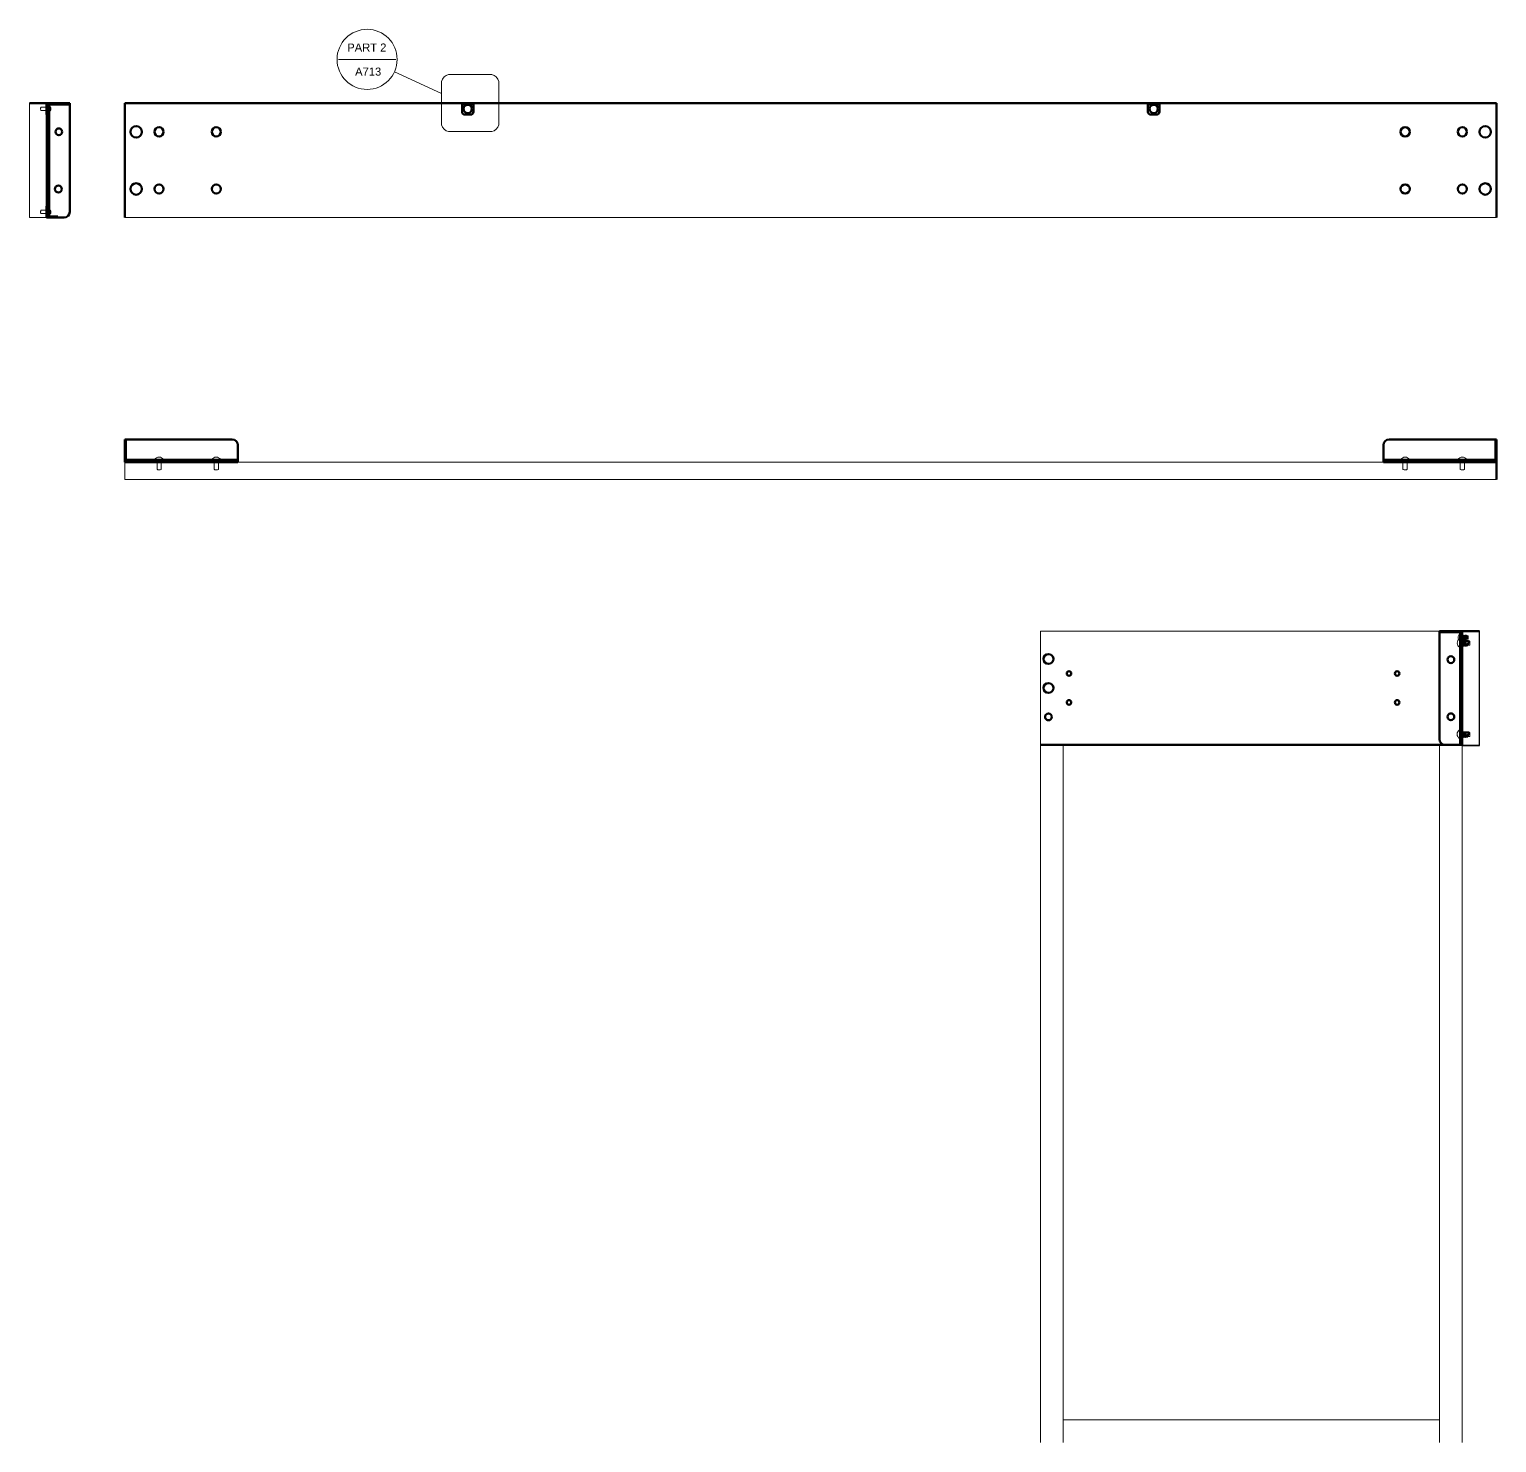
# Model space of a CAD drawing. Header units: centimetres. Extents: x 1319 to 4062, y 3050 to 4081.
# Drawn here: x 3457.2 to 3585.5, y 3788.6 to 3912.2 of the extents above; entities that cross this region are included whole.
import ezdxf

# ---------------------------------------------------------------- set-up
doc = ezdxf.new("R2010")
doc.units = ezdxf.units.CM
for name, color, linetype, lineweight in [('A-ANNO-SYMB', 3, 'Continuous', 18), ('A-FURN', 3, 'Continuous', 20), ('sezioni', 2, 'Continuous', 25)]:
    doc.layers.add(name, color=color, linetype=linetype, lineweight=lineweight)
doc.layers.add('mobili', color=3, linetype='Continuous')
doc.styles.add('stile2', font='calibril.ttf', dxfattribs={"height": 0.5})

msp = doc.modelspace()

# ---------------------------------------------------------------- linework, layer by layer
at = {"layer": 'A-ANNO-SYMB'}
for p, q in [((3484.218, 3909.576), (3489.218, 3909.576)), ((3489.107, 3908.483), (3493.234, 3906.596))]:
    msp.add_line(p, q, dxfattribs=at)
at = {"layer": 'A-ANNO-SYMB', "color": 6}
for p, q in [((3497.63, 3908.253), (3493.838, 3908.253)), ((3493.234, 3907.649), (3493.234, 3903.857)), ((3498.234, 3903.857), (3498.234, 3907.649)), ((3493.838, 3903.253), (3497.63, 3903.253))]:
    msp.add_line(p, q, dxfattribs=at)
msp.add_circle((3486.718, 3909.576), 2.628, dxfattribs=at)
for centre, start, end in [((3494.036, 3907.451), 103.85533, 166.14467), ((3497.432, 3907.451), 13.85533, 76.14467), ((3494.036, 3904.055), 193.85533, 256.14467), ((3497.432, 3904.055), 283.85533, 346.14467)]:
    msp.add_arc(centre, 0.826, start, end, dxfattribs=at)
at = {"layer": 'A-FURN'}
for p, q in [((3457.175, 3895.74), (3457.175, 3905.74)), ((3457.175, 3895.74), (3458.675, 3895.74)), ((3458.675, 3895.74), (3457.175, 3895.74)), ((3457.175, 3895.74), (3458.675, 3895.74)), ((3465.523, 3895.74), (3585.523, 3895.74)), ((3465.523, 3874.335), (3465.523, 3872.835)), ((3465.523, 3872.835), (3465.523, 3874.335)), ((3465.523, 3874.335), (3585.523, 3874.335)), ((3585.523, 3872.835), (3465.523, 3872.835)), ((3545.619, 3859.563), (3545.619, 3788.563)), ((3545.619, 3859.563), (3582.519, 3859.563)), ((3582.519, 3859.563), (3582.519, 3788.563)), ((3547.619, 3849.602), (3547.619, 3788.563)), ((3580.519, 3849.602), (3580.519, 3788.563)), ((3580.519, 3790.563), (3547.619, 3790.563))]:
    msp.add_line(p, q, dxfattribs=at)
at = {"layer": 'A-FURN', "lineweight": 100}
for p, q in [((3457.175, 3905.74), (3458.675, 3905.74)), ((3585.523, 3905.74), (3465.523, 3905.74)), ((3465.523, 3895.74), (3465.523, 3905.74)), ((3465.523, 3905.74), (3465.523, 3900.74)), ((3465.523, 3905.74), (3465.523, 3903.24)), ((3585.523, 3895.74), (3585.523, 3905.74)), ((3465.523, 3903.24), (3465.523, 3903.24)), ((3465.523, 3903.24), (3465.523, 3900.74)), ((3465.523, 3900.74), (3465.523, 3895.74)), ((3465.523, 3900.74), (3465.523, 3900.74)), ((3465.523, 3900.74), (3465.523, 3898.24)), ((3465.523, 3898.24), (3465.523, 3895.74)), ((3585.523, 3874.335), (3585.523, 3872.835)), ((3545.619, 3849.602), (3582.519, 3849.602))]:
    msp.add_line(p, q, dxfattribs=at)
at = {"layer": 'A-FURN', "color": 8, "lineweight": 100}
for p, q in [((3458.675, 3904.74), (3458.675, 3905.74)), ((3458.675, 3905.74), (3459.675, 3905.74)), ((3458.707, 3905.74), (3460.707, 3905.74)), ((3458.775, 3904.74), (3458.775, 3905.64)), ((3459.675, 3905.64), (3458.775, 3905.64)), ((3458.807, 3905.64), (3460.707, 3905.64)), ((3458.807, 3905.64), (3458.807, 3895.84)), ((3458.907, 3905.64), (3458.907, 3895.84)), ((3459.675, 3905.74), (3459.675, 3905.64)), ((3460.707, 3905.74), (3460.707, 3896.239)), ((3495.023, 3905.74), (3496.023, 3905.74)), ((3495.023, 3905.74), (3495.023, 3905.64)), ((3495.023, 3905.74), (3495.023, 3904.99)), ((3495.023, 3905.64), (3496.023, 3905.64)), ((3496.023, 3905.74), (3496.023, 3905.64)), ((3496.023, 3904.99), (3496.023, 3905.64)), ((3555.023, 3905.74), (3556.023, 3905.74)), ((3555.023, 3905.74), (3555.023, 3905.64)), ((3555.023, 3905.74), (3555.023, 3904.99)), ((3555.023, 3905.64), (3556.023, 3905.64)), ((3556.023, 3905.74), (3556.023, 3905.64)), ((3556.023, 3904.99), (3556.023, 3905.64)), ((3458.775, 3904.74), (3458.675, 3904.74)), ((3458.707, 3904.74), (3458.707, 3895.739)), ((3495.273, 3904.74), (3495.773, 3904.74)), ((3555.273, 3904.74), (3555.773, 3904.74)), ((3458.675, 3896.74), (3458.675, 3895.74)), ((3458.775, 3896.74), (3458.675, 3896.74)), ((3458.707, 3896.739), (3458.707, 3895.739)), ((3458.775, 3896.74), (3458.775, 3895.84)), ((3458.807, 3896.739), (3458.807, 3895.839)), ((3458.675, 3895.74), (3459.675, 3895.74)), ((3460.207, 3895.739), (3458.707, 3895.739)), ((3459.675, 3895.84), (3458.775, 3895.84)), ((3459.675, 3895.74), (3459.675, 3895.84)), ((3465.523, 3874.335), (3465.523, 3876.335)), ((3465.523, 3876.335), (3474.923, 3876.335)), ((3465.623, 3874.435), (3465.623, 3876.335)), ((3585.523, 3876.335), (3576.123, 3876.335)), ((3585.423, 3874.435), (3585.423, 3876.335)), ((3585.523, 3874.335), (3585.523, 3876.335)), ((3475.423, 3875.835), (3475.423, 3874.335)), ((3575.623, 3875.835), (3575.623, 3874.335)), ((3465.523, 3874.335), (3475.423, 3874.335)), ((3465.623, 3874.535), (3475.423, 3874.535)), ((3465.623, 3874.435), (3475.423, 3874.435)), ((3585.423, 3874.535), (3575.623, 3874.535)), ((3585.423, 3874.435), (3575.623, 3874.435)), ((3585.523, 3874.335), (3575.623, 3874.335)), ((3582.519, 3859.563), (3580.519, 3859.563)), ((3580.519, 3859.563), (3580.519, 3850.102)), ((3580.519, 3859.563), (3582.519, 3859.563)), ((3582.419, 3859.463), (3580.519, 3859.463)), ((3582.519, 3859.563), (3581.519, 3859.563)), ((3581.519, 3859.563), (3581.519, 3859.463)), ((3581.519, 3859.463), (3582.419, 3859.463)), ((3582.519, 3859.563), (3581.819, 3859.563)), ((3582.319, 3859.463), (3582.319, 3858.144)), ((3582.419, 3859.463), (3582.419, 3849.602)), ((3582.419, 3858.563), (3582.419, 3859.463)), ((3582.519, 3859.563), (3582.519, 3849.602)), ((3582.519, 3858.737), (3582.519, 3859.563)), ((3582.319, 3858.144), (3582.319, 3849.602)), ((3582.419, 3858.563), (3582.42, 3858.563)), ((3582.515, 3858.563), (3582.519, 3858.563)), ((3582.519, 3853.322), (3582.519, 3852.057)), ((3582.519, 3849.563), (3582.519, 3850.563)), ((3581.019, 3849.602), (3582.519, 3849.602))]:
    msp.add_line(p, q, dxfattribs=at)
at = {"layer": 'A-FURN', "color": 8}
for p, q in [((3458.165, 3905.318), (3458.161, 3905.273)), ((3458.161, 3905.273), (3458.161, 3905.244)), ((3458.161, 3905.244), (3458.163, 3905.21)), ((3458.163, 3905.21), (3458.168, 3905.175)), ((3458.171, 3905.351), (3458.165, 3905.318)), ((3458.168, 3905.175), (3458.175, 3905.134)), ((3458.176, 3905.369), (3458.171, 3905.351)), ((3458.175, 3905.134), (3458.19, 3905.102)), ((3458.182, 3905.387), (3458.176, 3905.369)), ((3458.19, 3905.4), (3458.182, 3905.387)), ((3458.775, 3905.4), (3458.19, 3905.4)), ((3458.19, 3905.102), (3458.775, 3905.102)), ((3458.775, 3904.96), (3458.775, 3905.555)), ((3458.775, 3905.555), (3458.892, 3905.555)), ((3458.892, 3904.96), (3458.775, 3904.96)), ((3458.161, 3896.237), (3458.163, 3896.271)), ((3458.161, 3896.207), (3458.161, 3896.237)), ((3458.165, 3896.163), (3458.161, 3896.207)), ((3458.163, 3896.271), (3458.168, 3896.306)), ((3458.171, 3896.13), (3458.165, 3896.163)), ((3458.168, 3896.306), (3458.175, 3896.347)), ((3458.176, 3896.112), (3458.171, 3896.13)), ((3458.175, 3896.347), (3458.19, 3896.379)), ((3458.182, 3896.094), (3458.176, 3896.112)), ((3458.19, 3896.081), (3458.182, 3896.094)), ((3458.19, 3896.379), (3458.775, 3896.379)), ((3458.775, 3896.081), (3458.19, 3896.081)), ((3458.775, 3896.521), (3458.775, 3895.926)), ((3458.892, 3896.521), (3458.775, 3896.521)), ((3458.775, 3895.926), (3458.892, 3895.926)), ((3468.151, 3874.435), (3468.151, 3874.581)), ((3468.895, 3874.435), (3468.151, 3874.435)), ((3468.344, 3874.435), (3468.344, 3873.704)), ((3468.344, 3873.704), (3468.36, 3873.694)), ((3468.36, 3873.694), (3468.383, 3873.686)), ((3468.383, 3873.686), (3468.405, 3873.68)), ((3468.405, 3873.68), (3468.447, 3873.672)), ((3468.447, 3873.672), (3468.503, 3873.667)), ((3468.503, 3873.667), (3468.539, 3873.667)), ((3468.539, 3873.667), (3468.582, 3873.669)), ((3468.582, 3873.669), (3468.625, 3873.676)), ((3468.625, 3873.676), (3468.677, 3873.685)), ((3468.677, 3873.685), (3468.716, 3873.704)), ((3468.716, 3873.704), (3468.716, 3874.435)), ((3468.895, 3874.581), (3468.895, 3874.435)), ((3473.151, 3874.435), (3473.151, 3874.581)), ((3473.895, 3874.435), (3473.151, 3874.435)), ((3473.344, 3874.435), (3473.344, 3873.704)), ((3473.344, 3873.704), (3473.36, 3873.694)), ((3473.36, 3873.694), (3473.383, 3873.686)), ((3473.383, 3873.686), (3473.405, 3873.68)), ((3473.405, 3873.68), (3473.447, 3873.672)), ((3473.447, 3873.672), (3473.503, 3873.667)), ((3473.503, 3873.667), (3473.539, 3873.667)), ((3473.539, 3873.667), (3473.582, 3873.669)), ((3473.582, 3873.669), (3473.625, 3873.676)), ((3473.625, 3873.676), (3473.677, 3873.685)), ((3473.677, 3873.685), (3473.716, 3873.704)), ((3473.716, 3873.704), (3473.716, 3874.435)), ((3473.895, 3874.581), (3473.895, 3874.435)), ((3577.151, 3874.581), (3577.151, 3874.435)), ((3577.151, 3874.435), (3577.895, 3874.435)), ((3577.329, 3873.704), (3577.329, 3874.435)), ((3577.368, 3873.685), (3577.329, 3873.704)), ((3577.42, 3873.676), (3577.368, 3873.685)), ((3577.463, 3873.669), (3577.42, 3873.676)), ((3577.506, 3873.667), (3577.463, 3873.669)), ((3577.543, 3873.667), (3577.506, 3873.667)), ((3577.598, 3873.672), (3577.543, 3873.667)), ((3577.64, 3873.68), (3577.598, 3873.672)), ((3577.662, 3873.686), (3577.64, 3873.68)), ((3577.685, 3873.694), (3577.662, 3873.686)), ((3577.701, 3873.704), (3577.685, 3873.694)), ((3577.701, 3874.435), (3577.701, 3873.704)), ((3577.895, 3874.435), (3577.895, 3874.581)), ((3582.151, 3874.581), (3582.151, 3874.435)), ((3582.151, 3874.435), (3582.895, 3874.435)), ((3582.329, 3873.704), (3582.329, 3874.435)), ((3582.368, 3873.685), (3582.329, 3873.704)), ((3582.42, 3873.676), (3582.368, 3873.685)), ((3582.463, 3873.669), (3582.42, 3873.676)), ((3582.506, 3873.667), (3582.463, 3873.669)), ((3582.543, 3873.667), (3582.506, 3873.667)), ((3582.598, 3873.672), (3582.543, 3873.667)), ((3582.64, 3873.68), (3582.598, 3873.672)), ((3582.662, 3873.686), (3582.64, 3873.68)), ((3582.685, 3873.694), (3582.662, 3873.686)), ((3582.701, 3873.704), (3582.685, 3873.694)), ((3582.701, 3874.435), (3582.701, 3873.704)), ((3582.895, 3874.435), (3582.895, 3874.581)), ((3582.519, 3859.563), (3582.519, 3849.563)), ((3582.519, 3859.563), (3582.519, 3849.563)), ((3582.319, 3858.888), (3582.273, 3858.888)), ((3582.273, 3858.144), (3582.319, 3858.144)), ((3582.319, 3859.311), (3582.302, 3859.311)), ((3582.419, 3858.715), (3582.419, 3859.311)), ((3582.419, 3859.155), (3582.43, 3859.155)), ((3582.42, 3858.888), (3582.419, 3858.888)), ((3582.419, 3858.144), (3582.42, 3858.144)), ((3582.42, 3858.144), (3582.42, 3858.888)), ((3582.42, 3858.694), (3582.434, 3858.694)), ((3582.445, 3858.835), (3582.44, 3858.845)), ((3582.448, 3858.829), (3582.445, 3858.835)), ((3582.452, 3858.294), (3582.447, 3858.306)), ((3582.451, 3858.82), (3582.448, 3858.829)), ((3582.455, 3858.812), (3582.451, 3858.82)), ((3582.506, 3858.858), (3582.452, 3858.858)), ((3582.457, 3858.287), (3582.452, 3858.294)), ((3582.46, 3858.805), (3582.455, 3858.812)), ((3582.46, 3858.275), (3582.457, 3858.287)), ((3582.468, 3858.799), (3582.46, 3858.805)), ((3582.465, 3858.265), (3582.46, 3858.275)), ((3582.529, 3858.322), (3582.461, 3858.322)), ((3582.472, 3858.257), (3582.465, 3858.265)), ((3582.479, 3858.797), (3582.468, 3858.799)), ((3582.481, 3858.249), (3582.472, 3858.257)), ((3582.493, 3858.796), (3582.479, 3858.797)), ((3582.495, 3858.246), (3582.481, 3858.249)), ((3582.507, 3858.799), (3582.493, 3858.796)), ((3582.512, 3858.245), (3582.495, 3858.246)), ((3582.52, 3858.808), (3582.507, 3858.799)), ((3582.53, 3858.249), (3582.512, 3858.245)), ((3582.513, 3859.156), (3582.532, 3859.174)), ((3582.513, 3859.155), (3582.517, 3859.155)), ((3582.532, 3858.823), (3582.52, 3858.808)), ((3582.547, 3858.26), (3582.53, 3858.249)), ((3582.532, 3859.174), (3582.548, 3859.185)), ((3582.542, 3858.837), (3582.532, 3858.823)), ((3582.538, 3858.695), (3582.561, 3858.718)), ((3582.538, 3858.694), (3582.543, 3858.694)), ((3582.557, 3858.86), (3582.542, 3858.837)), ((3582.562, 3858.279), (3582.547, 3858.26)), ((3582.548, 3859.185), (3582.564, 3859.191)), ((3582.554, 3858.835), (3582.549, 3858.845)), ((3582.557, 3858.829), (3582.554, 3858.835)), ((3582.615, 3858.858), (3582.556, 3858.858)), ((3582.571, 3858.88), (3582.557, 3858.86)), ((3582.56, 3858.82), (3582.557, 3858.829)), ((3582.564, 3858.812), (3582.56, 3858.82)), ((3582.561, 3858.718), (3582.581, 3858.732)), ((3582.574, 3858.296), (3582.562, 3858.279)), ((3582.564, 3859.191), (3582.581, 3859.191)), ((3582.569, 3858.805), (3582.564, 3858.812)), ((3582.576, 3858.799), (3582.569, 3858.805)), ((3582.586, 3858.902), (3582.571, 3858.88)), ((3582.593, 3858.325), (3582.574, 3858.296)), ((3582.588, 3858.797), (3582.576, 3858.799)), ((3582.581, 3859.191), (3582.596, 3859.187)), ((3582.581, 3858.732), (3582.601, 3858.738)), ((3582.588, 3858.294), (3582.583, 3858.306)), ((3582.599, 3858.925), (3582.586, 3858.902)), ((3582.601, 3858.796), (3582.588, 3858.797)), ((3582.593, 3858.287), (3582.588, 3858.294)), ((3582.665, 3858.322), (3582.592, 3858.322)), ((3582.61, 3858.351), (3582.593, 3858.325)), ((3582.596, 3858.275), (3582.593, 3858.287)), ((3582.596, 3859.187), (3582.603, 3859.184)), ((3582.601, 3858.265), (3582.596, 3858.275)), ((3582.608, 3858.944), (3582.599, 3858.925)), ((3582.616, 3858.799), (3582.601, 3858.796)), ((3582.601, 3858.738), (3582.623, 3858.738)), ((3582.607, 3858.257), (3582.601, 3858.265)), ((3582.603, 3859.184), (3582.613, 3859.177)), ((3582.617, 3858.249), (3582.607, 3858.257)), ((3582.615, 3858.972), (3582.608, 3858.944)), ((3582.629, 3858.377), (3582.61, 3858.351)), ((3582.613, 3859.177), (3582.619, 3859.165)), ((3582.621, 3859.005), (3582.615, 3858.972)), ((3582.629, 3858.808), (3582.616, 3858.799)), ((3582.631, 3858.246), (3582.617, 3858.249)), ((3582.619, 3859.165), (3582.623, 3859.152)), ((3582.624, 3859.05), (3582.621, 3859.005)), ((3582.622, 3859.156), (3582.641, 3859.174)), ((3582.622, 3859.155), (3582.626, 3859.155)), ((3582.622, 3859.155), (3582.626, 3859.155)), ((3582.623, 3859.152), (3582.627, 3859.135)), ((3582.623, 3858.738), (3582.641, 3858.734)), ((3582.627, 3859.091), (3582.624, 3859.05)), ((3582.627, 3859.135), (3582.629, 3859.119)), ((3582.629, 3859.119), (3582.627, 3859.091)), ((3582.641, 3858.823), (3582.629, 3858.808)), ((3582.645, 3858.406), (3582.629, 3858.377)), ((3582.648, 3858.245), (3582.631, 3858.246)), ((3582.641, 3859.174), (3582.657, 3859.185)), ((3582.651, 3858.837), (3582.641, 3858.823)), ((3582.641, 3858.734), (3582.651, 3858.73)), ((3582.656, 3858.43), (3582.645, 3858.406)), ((3582.666, 3858.249), (3582.648, 3858.245)), ((3582.666, 3858.86), (3582.651, 3858.837)), ((3582.651, 3858.73), (3582.662, 3858.721)), ((3582.665, 3858.466), (3582.656, 3858.43)), ((3582.657, 3859.185), (3582.673, 3859.191)), ((3582.662, 3858.835), (3582.658, 3858.844)), ((3582.666, 3858.828), (3582.662, 3858.835)), ((3582.662, 3858.721), (3582.671, 3858.706)), ((3582.724, 3858.858), (3582.665, 3858.858)), ((3582.673, 3858.506), (3582.665, 3858.466)), ((3582.679, 3858.88), (3582.666, 3858.86)), ((3582.668, 3858.819), (3582.666, 3858.828)), ((3582.682, 3858.26), (3582.666, 3858.249)), ((3582.673, 3858.811), (3582.668, 3858.819)), ((3582.671, 3858.706), (3582.675, 3858.69)), ((3582.673, 3859.191), (3582.69, 3859.191)), ((3582.678, 3858.804), (3582.673, 3858.811)), ((3582.673, 3858.695), (3582.697, 3858.718)), ((3582.677, 3858.563), (3582.673, 3858.506)), ((3582.674, 3858.694), (3582.679, 3858.694)), ((3582.674, 3858.694), (3582.679, 3858.694)), ((3582.675, 3858.69), (3582.68, 3858.669)), ((3582.68, 3858.614), (3582.677, 3858.563)), ((3582.685, 3858.799), (3582.678, 3858.804)), ((3582.695, 3858.902), (3582.679, 3858.88)), ((3582.68, 3858.669), (3582.682, 3858.648)), ((3582.682, 3858.648), (3582.68, 3858.614)), ((3582.698, 3858.279), (3582.682, 3858.26)), ((3582.696, 3858.796), (3582.685, 3858.799)), ((3582.69, 3859.191), (3582.704, 3859.187)), ((3582.708, 3858.925), (3582.695, 3858.902)), ((3582.71, 3858.795), (3582.696, 3858.796)), ((3582.697, 3858.718), (3582.717, 3858.732)), ((3582.71, 3858.296), (3582.698, 3858.279)), ((3582.704, 3859.187), (3582.712, 3859.184)), ((3582.716, 3858.944), (3582.708, 3858.925)), ((3582.724, 3858.798), (3582.71, 3858.795)), ((3582.729, 3858.325), (3582.71, 3858.296)), ((3582.712, 3859.184), (3582.721, 3859.177)), ((3582.724, 3858.972), (3582.716, 3858.944)), ((3582.717, 3858.732), (3582.737, 3858.738)), ((3582.724, 3858.294), (3582.719, 3858.305)), ((3582.721, 3859.177), (3582.728, 3859.165)), ((3582.73, 3859.005), (3582.724, 3858.972)), ((3582.738, 3858.807), (3582.724, 3858.798)), ((3582.728, 3858.286), (3582.724, 3858.294)), ((3582.801, 3858.322), (3582.727, 3858.322)), ((3582.728, 3859.165), (3582.731, 3859.152)), ((3582.732, 3858.274), (3582.728, 3858.286)), ((3582.745, 3858.351), (3582.729, 3858.325)), ((3582.73, 3859.155), (3582.749, 3859.173)), ((3582.733, 3859.05), (3582.73, 3859.005)), ((3582.731, 3859.155), (3582.735, 3859.155)), ((3582.731, 3859.152), (3582.735, 3859.135)), ((3582.737, 3858.264), (3582.732, 3858.274)), ((3582.736, 3859.091), (3582.733, 3859.05)), ((3582.735, 3859.135), (3582.737, 3859.119)), ((3582.737, 3859.119), (3582.736, 3859.091)), ((3582.737, 3858.738), (3582.758, 3858.738)), ((3582.743, 3858.256), (3582.737, 3858.264)), ((3582.75, 3858.822), (3582.738, 3858.807)), ((3582.753, 3858.248), (3582.743, 3858.256)), ((3582.765, 3858.377), (3582.745, 3858.351)), ((3582.749, 3859.173), (3582.765, 3859.185)), ((3582.76, 3858.836), (3582.75, 3858.822)), ((3582.767, 3858.245), (3582.753, 3858.248)), ((3582.758, 3858.738), (3582.777, 3858.734)), ((3582.775, 3858.859), (3582.76, 3858.836)), ((3582.765, 3859.185), (3582.782, 3859.19)), ((3582.781, 3858.406), (3582.765, 3858.377)), ((3582.771, 3858.835), (3582.766, 3858.845)), ((3582.784, 3858.244), (3582.767, 3858.245)), ((3582.774, 3858.829), (3582.771, 3858.835)), ((3582.832, 3858.858), (3582.774, 3858.858)), ((3582.777, 3858.82), (3582.774, 3858.829)), ((3582.788, 3858.88), (3582.775, 3858.859)), ((3582.781, 3858.812), (3582.777, 3858.82)), ((3582.777, 3858.734), (3582.786, 3858.73)), ((3582.786, 3858.805), (3582.781, 3858.812)), ((3582.792, 3858.43), (3582.781, 3858.406)), ((3582.782, 3859.19), (3582.798, 3859.19)), ((3582.802, 3858.248), (3582.784, 3858.244)), ((3582.794, 3858.799), (3582.786, 3858.805)), ((3582.786, 3858.73), (3582.798, 3858.721)), ((3582.803, 3858.901), (3582.788, 3858.88)), ((3582.801, 3858.466), (3582.792, 3858.43)), ((3582.805, 3858.797), (3582.794, 3858.799)), ((3582.798, 3859.19), (3582.813, 3859.187)), ((3582.798, 3858.721), (3582.807, 3858.706)), ((3582.809, 3858.506), (3582.801, 3858.466)), ((3582.818, 3858.259), (3582.802, 3858.248)), ((3582.817, 3858.924), (3582.803, 3858.901)), ((3582.819, 3858.796), (3582.805, 3858.797)), ((3582.807, 3858.706), (3582.81, 3858.69)), ((3582.809, 3858.694), (3582.833, 3858.717)), ((3582.812, 3858.563), (3582.809, 3858.506)), ((3582.81, 3858.694), (3582.815, 3858.694)), ((3582.81, 3858.69), (3582.816, 3858.669)), ((3582.816, 3858.614), (3582.812, 3858.563)), ((3582.813, 3859.187), (3582.821, 3859.184)), ((3582.816, 3858.669), (3582.818, 3858.648)), ((3582.818, 3858.648), (3582.816, 3858.614)), ((3582.825, 3858.943), (3582.817, 3858.924)), ((3582.834, 3858.278), (3582.818, 3858.259)), ((3582.833, 3858.799), (3582.819, 3858.796)), ((3582.821, 3859.184), (3582.83, 3859.176)), ((3582.833, 3858.972), (3582.825, 3858.943)), ((3582.83, 3859.176), (3582.837, 3859.164)), ((3582.839, 3859.004), (3582.833, 3858.972)), ((3582.846, 3858.808), (3582.833, 3858.799)), ((3582.833, 3858.717), (3582.853, 3858.731)), ((3582.846, 3858.295), (3582.834, 3858.278)), ((3582.837, 3859.164), (3582.84, 3859.151)), ((3582.839, 3859.156), (3582.858, 3859.174)), ((3582.839, 3859.155), (3582.843, 3859.155)), ((3582.839, 3859.155), (3582.843, 3859.155)), ((3582.842, 3859.049), (3582.839, 3859.004)), ((3582.84, 3859.151), (3582.844, 3859.135)), ((3582.845, 3859.09), (3582.842, 3859.049)), ((3582.844, 3859.135), (3582.846, 3859.118)), ((3582.846, 3859.118), (3582.845, 3859.09)), ((3582.858, 3858.823), (3582.846, 3858.808)), ((3582.865, 3858.324), (3582.846, 3858.295)), ((3582.853, 3858.731), (3582.873, 3858.738)), ((3582.86, 3858.294), (3582.854, 3858.306)), ((3582.858, 3859.174), (3582.874, 3859.185)), ((3582.868, 3858.837), (3582.858, 3858.823)), ((3582.864, 3858.287), (3582.86, 3858.294)), ((3582.936, 3858.322), (3582.864, 3858.322)), ((3582.868, 3858.275), (3582.864, 3858.287)), ((3582.881, 3858.35), (3582.865, 3858.324)), ((3582.883, 3858.86), (3582.868, 3858.837)), ((3582.873, 3858.265), (3582.868, 3858.275)), ((3582.873, 3858.738), (3582.894, 3858.738)), ((3582.879, 3858.257), (3582.873, 3858.265)), ((3582.874, 3859.185), (3582.89, 3859.191)), ((3582.888, 3858.249), (3582.879, 3858.257)), ((3582.901, 3858.377), (3582.881, 3858.35)), ((3583.004, 3858.858), (3582.882, 3858.858)), ((3582.896, 3858.88), (3582.883, 3858.86)), ((3582.902, 3858.246), (3582.888, 3858.249)), ((3582.89, 3859.191), (3582.907, 3859.191)), ((3582.894, 3858.738), (3582.913, 3858.733)), ((3582.912, 3858.902), (3582.896, 3858.88)), ((3582.917, 3858.406), (3582.901, 3858.377)), ((3582.92, 3858.245), (3582.902, 3858.246)), ((3582.907, 3859.191), (3582.922, 3859.187)), ((3582.925, 3858.925), (3582.912, 3858.902)), ((3582.913, 3858.733), (3582.922, 3858.73)), ((3582.928, 3858.429), (3582.917, 3858.406)), ((3582.937, 3858.249), (3582.92, 3858.245)), ((3582.922, 3859.187), (3582.929, 3859.184)), ((3582.922, 3858.73), (3582.934, 3858.72)), ((3582.934, 3858.944), (3582.925, 3858.925)), ((3582.937, 3858.465), (3582.928, 3858.429)), ((3582.929, 3859.184), (3582.938, 3859.177)), ((3582.941, 3858.972), (3582.934, 3858.944)), ((3582.934, 3858.72), (3582.943, 3858.705)), ((3582.945, 3858.505), (3582.937, 3858.465)), ((3582.954, 3858.26), (3582.937, 3858.249)), ((3582.938, 3859.177), (3582.945, 3859.165)), ((3582.947, 3859.005), (3582.941, 3858.972)), ((3582.943, 3858.705), (3582.946, 3858.689)), ((3582.945, 3859.165), (3582.948, 3859.152)), ((3582.945, 3858.695), (3582.969, 3858.718)), ((3582.945, 3858.694), (3582.951, 3858.694)), ((3582.945, 3858.694), (3582.951, 3858.694)), ((3582.948, 3858.562), (3582.945, 3858.505)), ((3582.946, 3858.689), (3582.952, 3858.669)), ((3582.95, 3859.05), (3582.947, 3859.005)), ((3582.948, 3859.155), (3583.004, 3859.155)), ((3582.948, 3859.152), (3582.953, 3859.135)), ((3582.952, 3858.613), (3582.948, 3858.562)), ((3582.953, 3859.091), (3582.95, 3859.05)), ((3582.952, 3858.669), (3582.954, 3858.648)), ((3582.954, 3858.648), (3582.952, 3858.613)), ((3582.953, 3859.135), (3582.955, 3859.119)), ((3582.955, 3859.119), (3582.953, 3859.091)), ((3582.969, 3858.279), (3582.954, 3858.26)), ((3582.969, 3858.718), (3582.989, 3858.732)), ((3582.982, 3858.296), (3582.969, 3858.279)), ((3583.001, 3858.325), (3582.982, 3858.296)), ((3582.989, 3858.732), (3583.009, 3858.738)), ((3583.151, 3858.322), (3582.999, 3858.322)), ((3583.017, 3858.351), (3583.001, 3858.325)), ((3583.004, 3859.155), (3583.012, 3859.143)), ((3583.018, 3858.889), (3583.004, 3858.858)), ((3583.009, 3858.738), (3583.03, 3858.738)), ((3583.012, 3859.143), (3583.017, 3859.125)), ((3583.017, 3859.125), (3583.023, 3859.107)), ((3583.036, 3858.377), (3583.017, 3858.351)), ((3583.026, 3858.931), (3583.018, 3858.889)), ((3583.023, 3859.107), (3583.029, 3859.073)), ((3583.031, 3858.965), (3583.026, 3858.931)), ((3583.029, 3859.073), (3583.033, 3859.029)), ((3583.03, 3858.738), (3583.048, 3858.734)), ((3583.033, 3859), (3583.031, 3858.965)), ((3583.033, 3859.029), (3583.033, 3859)), ((3583.053, 3858.406), (3583.036, 3858.377)), ((3583.048, 3858.734), (3583.058, 3858.73)), ((3583.064, 3858.43), (3583.053, 3858.406)), ((3583.058, 3858.73), (3583.069, 3858.721)), ((3583.073, 3858.466), (3583.064, 3858.43)), ((3583.069, 3858.721), (3583.078, 3858.706)), ((3583.08, 3858.506), (3583.073, 3858.466)), ((3583.078, 3858.706), (3583.082, 3858.69)), ((3583.084, 3858.563), (3583.08, 3858.506)), ((3583.081, 3858.694), (3583.151, 3858.694)), ((3583.082, 3858.69), (3583.087, 3858.669)), ((3583.088, 3858.614), (3583.084, 3858.563)), ((3583.087, 3858.669), (3583.09, 3858.648)), ((3583.09, 3858.648), (3583.088, 3858.614)), ((3583.151, 3858.694), (3583.161, 3858.679)), ((3583.169, 3858.362), (3583.151, 3858.322)), ((3583.161, 3858.679), (3583.168, 3858.656)), ((3583.168, 3858.656), (3583.175, 3858.634)), ((3583.179, 3858.414), (3583.169, 3858.362)), ((3583.175, 3858.634), (3583.182, 3858.592)), ((3583.185, 3858.457), (3583.179, 3858.414)), ((3583.182, 3858.592), (3583.187, 3858.536)), ((3583.187, 3858.5), (3583.185, 3858.457)), ((3583.187, 3858.536), (3583.187, 3858.5)), ((3582.319, 3850.909), (3582.272, 3850.909)), ((3582.419, 3850.165), (3582.419, 3850.909)), ((3582.419, 3850.715), (3582.432, 3850.715)), ((3582.537, 3850.716), (3582.56, 3850.738)), ((3582.537, 3850.715), (3582.542, 3850.715)), ((3582.56, 3850.738), (3582.58, 3850.753)), ((3582.58, 3850.753), (3582.6, 3850.759)), ((3582.6, 3850.759), (3582.622, 3850.759)), ((3582.622, 3850.759), (3582.64, 3850.755)), ((3582.644, 3850.427), (3582.628, 3850.398)), ((3582.64, 3850.755), (3582.65, 3850.751)), ((3582.655, 3850.451), (3582.644, 3850.427)), ((3582.65, 3850.751), (3582.661, 3850.742)), ((3582.664, 3850.486), (3582.655, 3850.451)), ((3582.661, 3850.742), (3582.67, 3850.727)), ((3582.672, 3850.527), (3582.664, 3850.486)), ((3582.67, 3850.727), (3582.673, 3850.711)), ((3582.672, 3850.716), (3582.696, 3850.738)), ((3582.676, 3850.583), (3582.672, 3850.527)), ((3582.673, 3850.715), (3582.678, 3850.715)), ((3582.673, 3850.715), (3582.678, 3850.715)), ((3582.673, 3850.711), (3582.679, 3850.69)), ((3582.679, 3850.635), (3582.676, 3850.583)), ((3582.679, 3850.69), (3582.681, 3850.669)), ((3582.681, 3850.669), (3582.679, 3850.635)), ((3582.696, 3850.738), (3582.716, 3850.753)), ((3582.716, 3850.753), (3582.736, 3850.759)), ((3582.736, 3850.759), (3582.757, 3850.759)), ((3582.757, 3850.759), (3582.776, 3850.755)), ((3582.78, 3850.427), (3582.763, 3850.398)), ((3582.776, 3850.755), (3582.785, 3850.751)), ((3582.791, 3850.451), (3582.78, 3850.427)), ((3582.785, 3850.751), (3582.797, 3850.742)), ((3582.8, 3850.486), (3582.791, 3850.451)), ((3582.797, 3850.742), (3582.806, 3850.727)), ((3582.808, 3850.527), (3582.8, 3850.486)), ((3582.806, 3850.727), (3582.809, 3850.711)), ((3582.808, 3850.715), (3582.832, 3850.738)), ((3582.808, 3850.714), (3582.814, 3850.714)), ((3582.811, 3850.583), (3582.808, 3850.527)), ((3582.809, 3850.711), (3582.815, 3850.69)), ((3582.815, 3850.635), (3582.811, 3850.583)), ((3582.815, 3850.69), (3582.817, 3850.669)), ((3582.817, 3850.669), (3582.815, 3850.635)), ((3582.832, 3850.738), (3582.852, 3850.752)), ((3582.852, 3850.752), (3582.872, 3850.758)), ((3582.872, 3850.758), (3582.893, 3850.758)), ((3582.893, 3850.758), (3582.912, 3850.754)), ((3582.916, 3850.426), (3582.899, 3850.397)), ((3582.912, 3850.754), (3582.921, 3850.75)), ((3582.927, 3850.45), (3582.916, 3850.426)), ((3582.921, 3850.75), (3582.933, 3850.741)), ((3582.936, 3850.485), (3582.927, 3850.45)), ((3582.933, 3850.741), (3582.942, 3850.726)), ((3582.944, 3850.526), (3582.936, 3850.485)), ((3582.942, 3850.726), (3582.945, 3850.71)), ((3582.944, 3850.716), (3582.968, 3850.738)), ((3582.944, 3850.715), (3582.949, 3850.715)), ((3582.944, 3850.715), (3582.949, 3850.715)), ((3582.947, 3850.583), (3582.944, 3850.526)), ((3582.945, 3850.71), (3582.951, 3850.689)), ((3582.951, 3850.634), (3582.947, 3850.583)), ((3582.951, 3850.689), (3582.953, 3850.668)), ((3582.953, 3850.668), (3582.951, 3850.634)), ((3582.968, 3850.738), (3582.988, 3850.753)), ((3582.988, 3850.753), (3583.008, 3850.759)), ((3583.008, 3850.759), (3583.029, 3850.759)), ((3583.029, 3850.759), (3583.047, 3850.755)), ((3583.052, 3850.427), (3583.035, 3850.398)), ((3583.047, 3850.755), (3583.057, 3850.751)), ((3583.063, 3850.451), (3583.052, 3850.427)), ((3583.057, 3850.751), (3583.068, 3850.742)), ((3583.072, 3850.486), (3583.063, 3850.451)), ((3583.068, 3850.742), (3583.077, 3850.727)), ((3583.079, 3850.527), (3583.072, 3850.486)), ((3583.077, 3850.727), (3583.081, 3850.711)), ((3583.083, 3850.583), (3583.079, 3850.527)), ((3583.08, 3850.715), (3583.15, 3850.715)), ((3583.081, 3850.711), (3583.086, 3850.69)), ((3583.087, 3850.635), (3583.083, 3850.583)), ((3583.086, 3850.69), (3583.089, 3850.669)), ((3583.089, 3850.669), (3583.087, 3850.635)), ((3583.15, 3850.715), (3583.16, 3850.699)), ((3583.16, 3850.699), (3583.167, 3850.677)), ((3583.167, 3850.677), (3583.174, 3850.654)), ((3583.178, 3850.434), (3583.168, 3850.382)), ((3583.174, 3850.654), (3583.181, 3850.613)), ((3583.184, 3850.478), (3583.178, 3850.434)), ((3583.181, 3850.613), (3583.186, 3850.557)), ((3583.186, 3850.521), (3583.184, 3850.478)), ((3583.186, 3850.557), (3583.186, 3850.52)), ((3582.272, 3850.165), (3582.319, 3850.165)), ((3582.451, 3850.315), (3582.446, 3850.327)), ((3582.456, 3850.307), (3582.451, 3850.315)), ((3582.459, 3850.295), (3582.456, 3850.307)), ((3582.464, 3850.285), (3582.459, 3850.295)), ((3582.528, 3850.343), (3582.46, 3850.343)), ((3582.471, 3850.277), (3582.464, 3850.285)), ((3582.48, 3850.27), (3582.471, 3850.277)), ((3582.494, 3850.267), (3582.48, 3850.27)), ((3582.511, 3850.265), (3582.494, 3850.267)), ((3582.529, 3850.269), (3582.511, 3850.265)), ((3582.545, 3850.28), (3582.529, 3850.269)), ((3582.561, 3850.299), (3582.545, 3850.28)), ((3582.573, 3850.316), (3582.561, 3850.299)), ((3582.592, 3850.346), (3582.573, 3850.316)), ((3582.587, 3850.315), (3582.582, 3850.327)), ((3582.591, 3850.307), (3582.587, 3850.315)), ((3582.664, 3850.343), (3582.591, 3850.343)), ((3582.595, 3850.295), (3582.591, 3850.307)), ((3582.609, 3850.371), (3582.592, 3850.346)), ((3582.6, 3850.285), (3582.595, 3850.295)), ((3582.606, 3850.277), (3582.6, 3850.285)), ((3582.616, 3850.27), (3582.606, 3850.277)), ((3582.628, 3850.398), (3582.609, 3850.371)), ((3582.63, 3850.267), (3582.616, 3850.27)), ((3582.647, 3850.265), (3582.63, 3850.267)), ((3582.665, 3850.269), (3582.647, 3850.265)), ((3582.681, 3850.28), (3582.665, 3850.269)), ((3582.697, 3850.299), (3582.681, 3850.28)), ((3582.709, 3850.316), (3582.697, 3850.299)), ((3582.728, 3850.346), (3582.709, 3850.316)), ((3582.723, 3850.314), (3582.718, 3850.326)), ((3582.727, 3850.306), (3582.723, 3850.314)), ((3582.8, 3850.343), (3582.726, 3850.343)), ((3582.731, 3850.295), (3582.727, 3850.306)), ((3582.744, 3850.371), (3582.728, 3850.346)), ((3582.736, 3850.285), (3582.731, 3850.295)), ((3582.742, 3850.276), (3582.736, 3850.285)), ((3582.752, 3850.269), (3582.742, 3850.276)), ((3582.763, 3850.398), (3582.744, 3850.371)), ((3582.766, 3850.266), (3582.752, 3850.269)), ((3582.783, 3850.265), (3582.766, 3850.266)), ((3582.801, 3850.268), (3582.783, 3850.265)), ((3582.817, 3850.279), (3582.801, 3850.268)), ((3582.833, 3850.299), (3582.817, 3850.279)), ((3582.845, 3850.316), (3582.833, 3850.299)), ((3582.864, 3850.345), (3582.845, 3850.316)), ((3582.859, 3850.315), (3582.853, 3850.327)), ((3582.863, 3850.307), (3582.859, 3850.315)), ((3582.935, 3850.343), (3582.863, 3850.343)), ((3582.866, 3850.295), (3582.863, 3850.307)), ((3582.88, 3850.371), (3582.864, 3850.345)), ((3582.872, 3850.285), (3582.866, 3850.295)), ((3582.878, 3850.277), (3582.872, 3850.285)), ((3582.887, 3850.27), (3582.878, 3850.277)), ((3582.899, 3850.397), (3582.88, 3850.371)), ((3582.901, 3850.267), (3582.887, 3850.27)), ((3582.919, 3850.265), (3582.901, 3850.267)), ((3582.936, 3850.269), (3582.919, 3850.265)), ((3582.953, 3850.28), (3582.936, 3850.269)), ((3582.968, 3850.299), (3582.953, 3850.28)), ((3582.981, 3850.316), (3582.968, 3850.299)), ((3583, 3850.346), (3582.981, 3850.316)), ((3583.15, 3850.343), (3582.998, 3850.343)), ((3583.016, 3850.371), (3583, 3850.346)), ((3583.035, 3850.398), (3583.016, 3850.371)), ((3583.168, 3850.382), (3583.15, 3850.343))]:
    msp.add_line(p, q, dxfattribs=at)
for points in [[(3582.418, 3859.162), (3582.424, 3859.17), (3582.432, 3859.177), (3582.441, 3859.185), (3582.45, 3859.193), (3582.464, 3859.2), (3582.48, 3859.202), (3582.493, 3859.198), (3582.501, 3859.184), (3582.505, 3859.172), (3582.513, 3859.156), (3582.518, 3859.135), (3582.522, 3859.105), (3582.525, 3859.075), (3582.525, 3859.051), (3582.522, 3859.021), (3582.518, 3858.987), (3582.509, 3858.96), (3582.495, 3858.933), (3582.478, 3858.899), (3582.46, 3858.867), (3582.44, 3858.845), (3582.419, 3858.818), (3582.419, 3858.818), (3582.419, 3858.881), (3582.436, 3858.895), (3582.446, 3858.909), (3582.463, 3858.939), (3582.475, 3858.966), (3582.485, 3858.994), (3582.489, 3859.014), (3582.493, 3859.041), (3582.497, 3859.073), (3582.495, 3859.092), (3582.488, 3859.117), (3582.478, 3859.134), (3582.462, 3859.143), (3582.438, 3859.151), (3582.418, 3859.162)], [(3582.418, 3858.702), (3582.426, 3858.712), (3582.436, 3858.722), (3582.448, 3858.732), (3582.459, 3858.741), (3582.476, 3858.751), (3582.496, 3858.753), (3582.512, 3858.748), (3582.522, 3858.731), (3582.528, 3858.716), (3582.538, 3858.695), (3582.543, 3858.669), (3582.549, 3858.632), (3582.553, 3858.594), (3582.553, 3858.564), (3582.549, 3858.526), (3582.543, 3858.484), (3582.533, 3858.45), (3582.516, 3858.416), (3582.494, 3858.373), (3582.472, 3858.334), (3582.447, 3858.306), (3582.42, 3858.273), (3582.42, 3858.273), (3582.42, 3858.352), (3582.441, 3858.369), (3582.454, 3858.386), (3582.475, 3858.424), (3582.49, 3858.458), (3582.502, 3858.493), (3582.508, 3858.517), (3582.513, 3858.551), (3582.518, 3858.591), (3582.515, 3858.616), (3582.506, 3858.647), (3582.494, 3858.668), (3582.474, 3858.679), (3582.443, 3858.69), (3582.418, 3858.702)], [(3582.506, 3858.858), (3582.514, 3858.865), (3582.522, 3858.871), (3582.53, 3858.88), (3582.539, 3858.887), (3582.551, 3858.901), (3582.556, 3858.914), (3582.568, 3858.931), (3582.576, 3858.948), (3582.58, 3858.956), (3582.585, 3858.972), (3582.588, 3858.989), (3582.594, 3859.009), (3582.597, 3859.033), (3582.6, 3859.058), (3582.6, 3859.077), (3582.596, 3859.1), (3582.589, 3859.113), (3582.579, 3859.123), (3582.567, 3859.135), (3582.559, 3859.141), (3582.55, 3859.148), (3582.536, 3859.151), (3582.523, 3859.155), (3582.513, 3859.156)], [(3582.529, 3858.322), (3582.538, 3858.331), (3582.549, 3858.339), (3582.559, 3858.35), (3582.571, 3858.359), (3582.585, 3858.377), (3582.592, 3858.393), (3582.606, 3858.413), (3582.616, 3858.435), (3582.621, 3858.445), (3582.628, 3858.465), (3582.632, 3858.486), (3582.639, 3858.511), (3582.643, 3858.541), (3582.646, 3858.572), (3582.646, 3858.597), (3582.642, 3858.625), (3582.633, 3858.642), (3582.62, 3858.654), (3582.605, 3858.668), (3582.596, 3858.676), (3582.584, 3858.685), (3582.567, 3858.689), (3582.551, 3858.693), (3582.538, 3858.695)], [(3582.615, 3858.858), (3582.622, 3858.865), (3582.631, 3858.871), (3582.639, 3858.88), (3582.648, 3858.887), (3582.659, 3858.901), (3582.665, 3858.914), (3582.676, 3858.931), (3582.685, 3858.948), (3582.688, 3858.956), (3582.694, 3858.972), (3582.697, 3858.989), (3582.703, 3859.009), (3582.706, 3859.033), (3582.709, 3859.058), (3582.709, 3859.077), (3582.705, 3859.1), (3582.698, 3859.113), (3582.688, 3859.123), (3582.676, 3859.135), (3582.668, 3859.141), (3582.659, 3859.148), (3582.645, 3859.151), (3582.632, 3859.155), (3582.622, 3859.156)], [(3582.665, 3858.322), (3582.674, 3858.331), (3582.685, 3858.339), (3582.695, 3858.35), (3582.706, 3858.359), (3582.72, 3858.377), (3582.728, 3858.393), (3582.742, 3858.413), (3582.752, 3858.435), (3582.757, 3858.445), (3582.763, 3858.465), (3582.768, 3858.486), (3582.775, 3858.511), (3582.779, 3858.541), (3582.782, 3858.572), (3582.782, 3858.597), (3582.778, 3858.625), (3582.769, 3858.642), (3582.756, 3858.654), (3582.741, 3858.668), (3582.731, 3858.676), (3582.72, 3858.685), (3582.703, 3858.689), (3582.686, 3858.693), (3582.673, 3858.695)], [(3582.723, 3858.857), (3582.731, 3858.864), (3582.739, 3858.871), (3582.747, 3858.879), (3582.757, 3858.887), (3582.768, 3858.901), (3582.774, 3858.913), (3582.785, 3858.93), (3582.794, 3858.947), (3582.797, 3858.955), (3582.802, 3858.971), (3582.806, 3858.988), (3582.812, 3859.008), (3582.815, 3859.032), (3582.817, 3859.057), (3582.817, 3859.076), (3582.814, 3859.099), (3582.807, 3859.113), (3582.797, 3859.123), (3582.784, 3859.134), (3582.777, 3859.14), (3582.768, 3859.147), (3582.754, 3859.15), (3582.741, 3859.154), (3582.73, 3859.155)], [(3582.801, 3858.322), (3582.81, 3858.33), (3582.821, 3858.338), (3582.831, 3858.349), (3582.842, 3858.358), (3582.856, 3858.376), (3582.864, 3858.392), (3582.878, 3858.413), (3582.888, 3858.434), (3582.893, 3858.444), (3582.899, 3858.464), (3582.904, 3858.486), (3582.911, 3858.51), (3582.915, 3858.541), (3582.918, 3858.571), (3582.918, 3858.596), (3582.914, 3858.624), (3582.905, 3858.641), (3582.892, 3858.654), (3582.877, 3858.668), (3582.867, 3858.675), (3582.856, 3858.684), (3582.839, 3858.688), (3582.822, 3858.693), (3582.809, 3858.694)], [(3582.832, 3858.858), (3582.839, 3858.865), (3582.848, 3858.871), (3582.856, 3858.88), (3582.865, 3858.887), (3582.876, 3858.901), (3582.882, 3858.914), (3582.894, 3858.931), (3582.902, 3858.948), (3582.906, 3858.956), (3582.911, 3858.972), (3582.914, 3858.989), (3582.92, 3859.009), (3582.923, 3859.033), (3582.926, 3859.058), (3582.926, 3859.077), (3582.922, 3859.1), (3582.915, 3859.113), (3582.905, 3859.123), (3582.893, 3859.135), (3582.885, 3859.141), (3582.876, 3859.148), (3582.862, 3859.151), (3582.849, 3859.155), (3582.839, 3859.156)], [(3582.936, 3858.322), (3582.946, 3858.331), (3582.956, 3858.339), (3582.966, 3858.35), (3582.978, 3858.359), (3582.992, 3858.377), (3582.999, 3858.393), (3583.013, 3858.413), (3583.024, 3858.435), (3583.028, 3858.445), (3583.035, 3858.465), (3583.039, 3858.486), (3583.047, 3858.511), (3583.051, 3858.541), (3583.054, 3858.572), (3583.054, 3858.597), (3583.049, 3858.625), (3583.04, 3858.642), (3583.028, 3858.654), (3583.013, 3858.668), (3583.003, 3858.676), (3582.992, 3858.685), (3582.974, 3858.689), (3582.958, 3858.693), (3582.945, 3858.695)], [(3582.417, 3850.723), (3582.425, 3850.733), (3582.435, 3850.742), (3582.447, 3850.752), (3582.458, 3850.762), (3582.475, 3850.771), (3582.495, 3850.774), (3582.511, 3850.769), (3582.521, 3850.751), (3582.527, 3850.736), (3582.537, 3850.716), (3582.542, 3850.689), (3582.548, 3850.652), (3582.552, 3850.614), (3582.552, 3850.585), (3582.548, 3850.546), (3582.542, 3850.504), (3582.532, 3850.47), (3582.515, 3850.437), (3582.493, 3850.394), (3582.471, 3850.355), (3582.446, 3850.327), (3582.419, 3850.293), (3582.419, 3850.293), (3582.419, 3850.372), (3582.44, 3850.39), (3582.453, 3850.407), (3582.474, 3850.444), (3582.489, 3850.479), (3582.501, 3850.513), (3582.507, 3850.538), (3582.512, 3850.572), (3582.517, 3850.612), (3582.514, 3850.636), (3582.505, 3850.668), (3582.493, 3850.689), (3582.473, 3850.7), (3582.442, 3850.71), (3582.417, 3850.723)], [(3582.528, 3850.343), (3582.537, 3850.352), (3582.548, 3850.36), (3582.558, 3850.37), (3582.57, 3850.38), (3582.583, 3850.398), (3582.591, 3850.413), (3582.605, 3850.434), (3582.615, 3850.455), (3582.62, 3850.465), (3582.627, 3850.486), (3582.631, 3850.507), (3582.638, 3850.532), (3582.642, 3850.562), (3582.645, 3850.593), (3582.645, 3850.617), (3582.641, 3850.645), (3582.632, 3850.662), (3582.619, 3850.675), (3582.604, 3850.689), (3582.595, 3850.697), (3582.583, 3850.706), (3582.566, 3850.71), (3582.55, 3850.714), (3582.537, 3850.716)], [(3582.664, 3850.343), (3582.673, 3850.352), (3582.684, 3850.36), (3582.694, 3850.37), (3582.705, 3850.38), (3582.719, 3850.398), (3582.727, 3850.413), (3582.741, 3850.434), (3582.751, 3850.455), (3582.756, 3850.465), (3582.762, 3850.486), (3582.767, 3850.507), (3582.774, 3850.532), (3582.778, 3850.562), (3582.781, 3850.593), (3582.781, 3850.617), (3582.777, 3850.645), (3582.768, 3850.662), (3582.755, 3850.675), (3582.74, 3850.689), (3582.73, 3850.697), (3582.719, 3850.706), (3582.702, 3850.71), (3582.685, 3850.714), (3582.672, 3850.716)], [(3582.8, 3850.342), (3582.809, 3850.351), (3582.82, 3850.359), (3582.83, 3850.37), (3582.841, 3850.379), (3582.855, 3850.397), (3582.863, 3850.412), (3582.877, 3850.433), (3582.887, 3850.454), (3582.892, 3850.464), (3582.898, 3850.485), (3582.903, 3850.506), (3582.91, 3850.531), (3582.914, 3850.561), (3582.917, 3850.592), (3582.917, 3850.616), (3582.913, 3850.645), (3582.904, 3850.661), (3582.891, 3850.674), (3582.876, 3850.688), (3582.866, 3850.696), (3582.855, 3850.705), (3582.838, 3850.709), (3582.821, 3850.713), (3582.808, 3850.715)], [(3582.935, 3850.343), (3582.945, 3850.352), (3582.955, 3850.36), (3582.965, 3850.37), (3582.977, 3850.38), (3582.991, 3850.398), (3582.998, 3850.413), (3583.012, 3850.434), (3583.023, 3850.455), (3583.027, 3850.465), (3583.034, 3850.486), (3583.038, 3850.507), (3583.046, 3850.532), (3583.05, 3850.562), (3583.053, 3850.593), (3583.053, 3850.617), (3583.048, 3850.645), (3583.039, 3850.662), (3583.027, 3850.675), (3583.011, 3850.689), (3583.002, 3850.697), (3582.991, 3850.706), (3582.973, 3850.71), (3582.957, 3850.714), (3582.944, 3850.716)]]:
    msp.add_lwpolyline(points, dxfattribs=at)
at = {"layer": 'A-FURN', "color": 8, "lineweight": 100}
for centre, radius in [((3495.523, 3905.24), 0.37), ((3555.523, 3905.24), 0.37), ((3459.754, 3903.239), 0.3), ((3459.717, 3898.233), 0.3), ((3546.319, 3857.12), 0.431), ((3581.519, 3857.063), 0.3), ((3546.319, 3854.587), 0.431), ((3581.519, 3852.063), 0.3)]:
    msp.add_circle(centre, radius, dxfattribs=at)
at = {"layer": 'A-FURN', "lineweight": 100}
for centre, radius in [((3466.523, 3903.24), 0.5), ((3468.523, 3903.24), 0.4), ((3473.523, 3903.24), 0.4), ((3577.523, 3903.24), 0.4), ((3582.523, 3903.24), 0.4), ((3584.523, 3903.24), 0.5), ((3466.523, 3898.24), 0.5), ((3468.523, 3898.24), 0.4), ((3473.523, 3898.24), 0.4), ((3577.523, 3898.24), 0.4), ((3582.523, 3898.24), 0.4), ((3584.523, 3898.24), 0.5), ((3548.119, 3855.854), 0.2), ((3576.819, 3855.854), 0.2), ((3548.119, 3853.322), 0.2), ((3576.819, 3853.322), 0.2), ((3546.319, 3852.057), 0.3)]:
    msp.add_circle(centre, radius, dxfattribs=at)
at = {"layer": 'A-FURN', "color": 8}
for centre, radius, start, end in [((3458.7, 3905.257), 0.354, 302.80075, 57.19925), ((3458.7, 3896.223), 0.354, 302.80075, 57.19925), ((3468.523, 3874.341), 0.443, 32.80075, 147.19925), ((3473.523, 3874.341), 0.443, 32.80075, 147.19925), ((3577.523, 3874.341), 0.443, 32.80075, 147.19925), ((3582.523, 3874.341), 0.443, 32.80075, 147.19925), ((3582.513, 3858.516), 0.443, 122.80075, 237.19925), ((3582.493, 3859.013), 0.354, 122.80075, 212.37669), ((3582.512, 3850.537), 0.443, 122.80075, 237.19925)]:
    msp.add_arc(centre, radius, start, end, dxfattribs=at)
at = {"layer": 'A-FURN', "color": 8, "lineweight": 100}
for centre, radius, start, end in [((3495.273, 3904.99), 0.25, 180, 270), ((3495.773, 3904.99), 0.25, 270, 0), ((3555.273, 3904.99), 0.25, 180, 270), ((3555.773, 3904.99), 0.25, 270, 0), ((3460.207, 3896.239), 0.5, 270, 0), ((3474.923, 3875.835), 0.5, 0, 90), ((3576.123, 3875.835), 0.5, 90, 180), ((3581.019, 3850.102), 0.5, 180, 270)]:
    msp.add_arc(centre, radius, start, end, dxfattribs=at)
at = {"layer": 'mobili'}
msp.add_line((3458.675, 3905.74), (3458.675, 3895.74), dxfattribs=at)
at = {"layer": 'sezioni', "lineweight": 100}
msp.add_line((3584.019, 3859.563), (3582.519, 3859.563), dxfattribs=at)
at = {"layer": 'sezioni'}
for p, q in [((3584.019, 3849.563), (3584.019, 3859.563)), ((3584.019, 3849.563), (3582.519, 3849.563)), ((3582.519, 3849.563), (3584.019, 3849.563)), ((3584.019, 3849.563), (3582.519, 3849.563))]:
    msp.add_line(p, q, dxfattribs=at)

# ---------------------------------------------------------------- texts
at = {"layer": 'A-ANNO-SYMB', "char_height": 0.7, "attachment_point": 1, "style": 'stile2'}
for s, insert in [('{\\fArial|b0|i0|c0|p34;PART 2}', (3484.983, 3910.964)), ('{\\fArial|b0|i0|c0|p34;A713}', (3485.671, 3908.857))]:
    msp.add_mtext_dynamic_manual_height_columns(s, width=3.57485, gutter_width=2.5, heights=[0], dxfattribs=dict(at, insert=insert))

doc.saveas('drawing.dxf')
